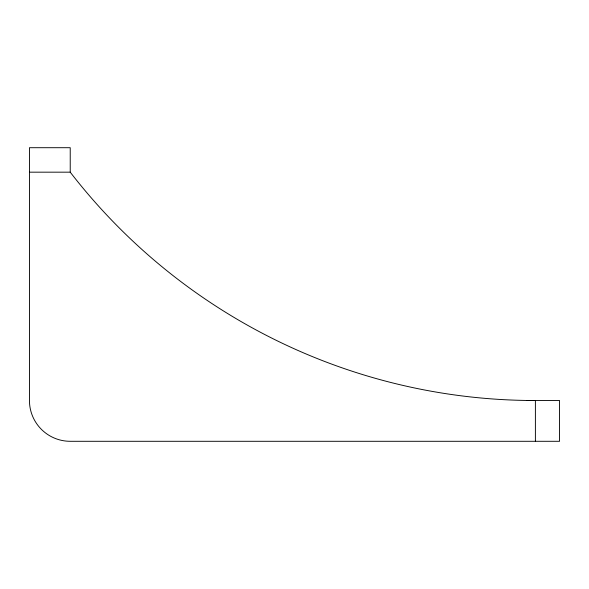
<?xml version="1.0" encoding="UTF-8"?>
<svg xmlns="http://www.w3.org/2000/svg" width="589" height="589" viewBox="0 0 589 589"><rect width="100%" height="100%" fill="white"/><g stroke="black" fill="none" stroke-linecap="round" stroke-linejoin="round"><path stroke-width="0.88" d="M29.45 172.172L70.224 172.172A587.955 587.955 0 0 0 535.394 400.52L535.394 441.294M527.111 400.52L559.55 400.52L559.55 441.294L70.224 441.294A40.774 40.774 0 0 1 29.45 400.52L29.45 147.706L70.224 147.706L70.224 172.172"/></g></svg>
